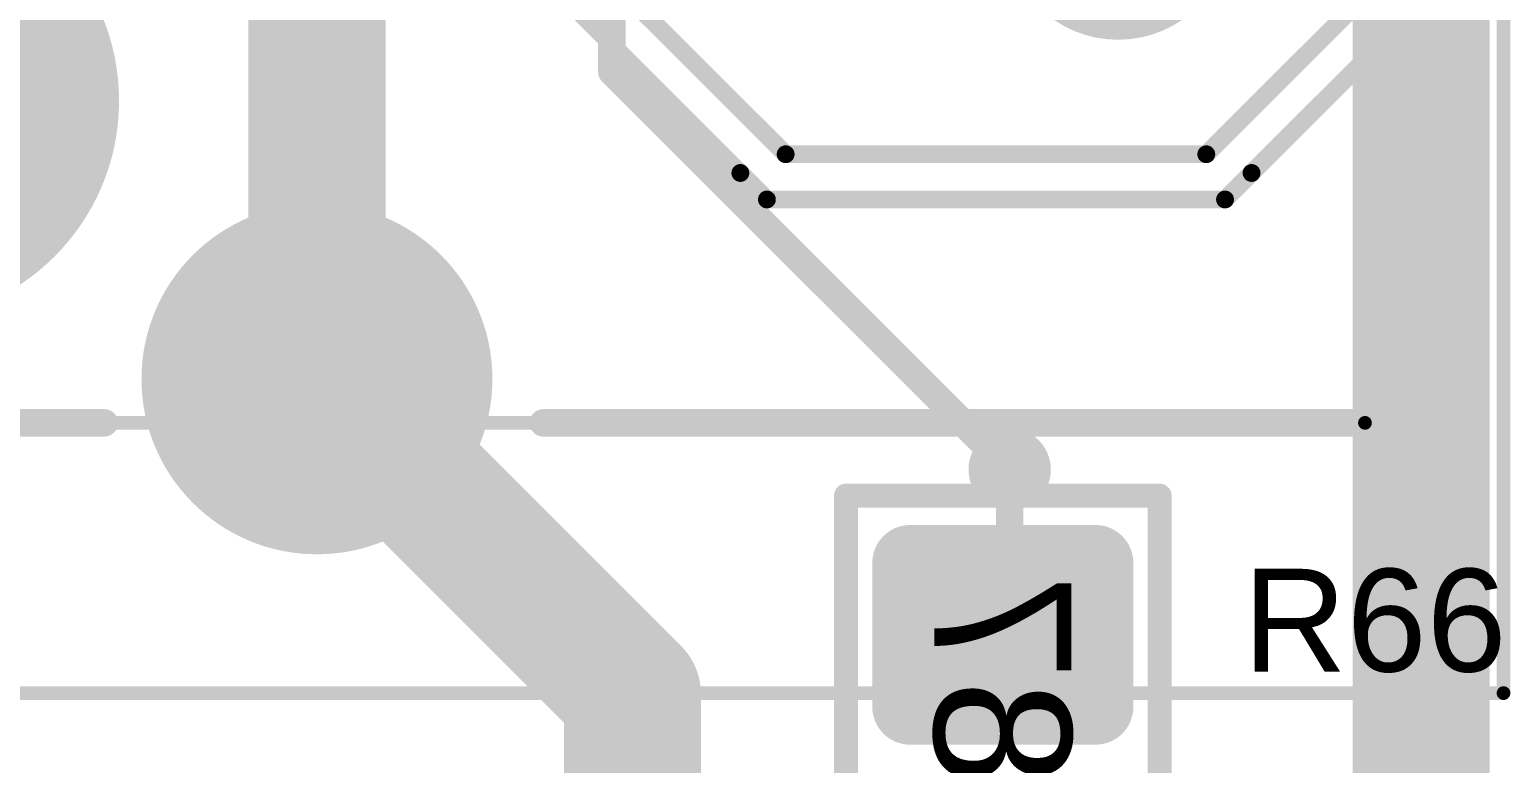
# Model space of a CAD drawing. Header units: inches. Extents: x -3 to 191, y -18 to 93.
# Drawn here: x 12.16 to 22.95, y 47.95 to 53.31 of the extents above; entities that cross this region are included whole.
import ezdxf

# ---------------------------------------------------------------- set-up
doc = ezdxf.new("R2010")
doc.units = ezdxf.units.IN
for name, color, linetype in [('Bottom Layer', 5, 'Continuous'), ('Bottom Paste', 16, 'Continuous'), ('Bottom Solder', 6, 'Continuous'), ('GND 1', 90, 'Continuous'), ('GND 2', 156, 'Continuous'), ('Mechanical 13', 56, 'Continuous'), ('Mechanical 15', 56, 'Continuous'), ('Mechanical 20', 56, 'Continuous'), ('Multi-Layer', 9, 'Continuous'), ('Pad Holes', 156, 'Continuous'), ('PWR', 16, 'Continuous'), ('Signal L4', 76, 'Continuous'), ('Top Layer', 1, 'Continuous'), ('Top Overlay', 2, 'Continuous'), ('Top Solder', 216, 'Continuous'), ('Via Holes', 16, 'Continuous')]:
    doc.layers.add(name, color=color, linetype=linetype)
doc.styles.add('Arial', font='', dxfattribs={"height": 0.2})
doc.styles.get('Arial').set_extended_font_data('Arial')

# ---------------------------------------------------------------- blocks, each defined once
blk = doc.blocks.new('SI60118F_1')
at = {"layer": 'Bottom Layer'}
h = blk.add_hatch(color=5, dxfattribs=at)
edge = h.paths.add_edge_path()
edge.add_arc((12.19000102, -3.300001019999999), 1.17749828, 0, 360)
at = {"layer": 'Bottom Solder'}
h = blk.add_hatch(color=6, dxfattribs=at)
edge = h.paths.add_edge_path()
edge.add_arc((8.889999999999999, 2.54), 0.8245983, 0, 360)
h = blk.add_hatch(color=6, dxfattribs=at)
edge = h.paths.add_edge_path()
edge.add_arc((12.19000102, -3.300001019999999), 1.27909828, 0, 360)
at = {"layer": 'GND 1'}
h = blk.add_hatch(color=90, dxfattribs=at)
edge = h.paths.add_edge_path()
edge.add_arc((12.19000102, -3.300001019999999), 1.17749828, 0, 360)
at = {"layer": 'GND 2'}
h = blk.add_hatch(color=156, dxfattribs=at)
edge = h.paths.add_edge_path()
edge.add_arc((12.19000102, -3.300001019999999), 1.17749828, 0, 360)
at = {"layer": 'Multi-Layer'}
h = blk.add_hatch(color=9, dxfattribs=at)
edge = h.paths.add_edge_path()
edge.add_arc((12.19000102, -3.300001019999999), 1.17749828, 0, 360)
at = {"layer": 'Pad Holes'}
h = blk.add_hatch(color=7, dxfattribs=at)
edge = h.paths.add_edge_path()
edge.add_arc((12.19000102, -3.300001019999999), 0.7849997, 0, 360)
h = blk.add_hatch(color=7, dxfattribs=at)
edge = h.paths.add_edge_path()
edge.add_arc((10.16, -6.35), 1.60749996, 0, 360)
at = {"layer": 'PWR'}
h = blk.add_hatch(color=16, dxfattribs=at)
edge = h.paths.add_edge_path()
edge.add_arc((12.19000102, -3.300001019999999), 1.17749828, 0, 360)
at = {"layer": 'Signal L4'}
h = blk.add_hatch(color=76, dxfattribs=at)
edge = h.paths.add_edge_path()
edge.add_arc((12.19000102, -3.300001019999999), 1.17749828, 0, 360)
at = {"layer": 'Top Layer'}
h = blk.add_hatch(color=1, dxfattribs=at)
edge = h.paths.add_edge_path()
edge.add_arc((12.19000102, -3.300001019999999), 1.17749828, 0, 360)
at = {"layer": 'Top Solder'}
h = blk.add_hatch(color=216, dxfattribs=at)
edge = h.paths.add_edge_path()
edge.add_arc((8.889999999999999, 2.54), 0.8245983, 0, 360)
h = blk.add_hatch(color=216, dxfattribs=at)
edge = h.paths.add_edge_path()
edge.add_arc((12.19000102, -3.300001019999999), 1.27909828, 0, 360)
at = {"layer": 'Mechanical 15'}
for points in [[(12.51000038, 4.339998939999999, 0.0999998, 0.0999998, 0), (-3.62000038, 4.339998939999999, 0.0999998, 0.0999998, 0)], [(12.51000038, -17.25000106, 0.0999998, 0.0999998, 0), (12.51000038, 4.339998939999999, 0.0999998, 0.0999998, 0)]]:
    blk.add_lwpolyline(points, format="xyseb", dxfattribs=at)
blk.add_lwpolyline([(12.4850017, 4.339998939999999, 0.0499999, 0.0499999, 1), (12.53499906, 4.339998939999999, 0.0499999, 0.0499999, 1)], format="xyseb", close=True, dxfattribs=at)
blk.add_lwpolyline([(12.4850017, 4.339998939999999, 0.0499999, 0.0499999, 1), (12.53499906, 4.339998939999999, 0.0499999, 0.0499999, 1)], format="xyseb", close=True, dxfattribs=at)
at = {"layer": 'Mechanical 20'}
for points in [[(14.4820005, 5.34999946, 0.0999998, 0.0999998, 0), (-5.5920005, 5.34999946, 0.0999998, 0.0999998, 0)], [(14.4820005, -18.24999906, 0.0999998, 0.0999998, 0), (14.4820005, 5.34999946, 0.0999998, 0.0999998, 0)]]:
    blk.add_lwpolyline(points, format="xyseb", dxfattribs=at)
blk.add_lwpolyline([(14.45700182, 5.34999946, 0.0499999, 0.0499999, 1), (14.50699918, 5.34999946, 0.0499999, 0.0499999, 1)], format="xyseb", close=True, dxfattribs=at)
blk.add_lwpolyline([(14.45700182, 5.34999946, 0.0499999, 0.0499999, 1), (14.50699918, 5.34999946, 0.0499999, 0.0499999, 1)], format="xyseb", close=True, dxfattribs=at)
at = {"layer": 'Top Overlay'}
for points in [[(12.51000038, 4.349998919999999, 0.1999996, 0.1999996, 0), (-3.62000038, 4.349998919999999, 0.1999996, 0.1999996, 0)], [(12.51000038, -1.64999924, 0.1999996, 0.1999996, 0), (12.51000038, 4.349998919999999, 0.1999996, 0.1999996, 0)], [(12.51000038, -17.25000106, 0.1999996, 0.1999996, 0), (12.51000038, -4.85000046, 0.1999996, 0.1999996, 0)]]:
    blk.add_lwpolyline(points, format="xyseb", dxfattribs=at)
for points in [[(12.46000048, 4.349998919999999, 0.0999998, 0.0999998, 1), (12.56000028, 4.349998919999999, 0.0999998, 0.0999998, 1)], [(12.46000048, 4.349998919999999, 0.0999998, 0.0999998, 1), (12.56000028, 4.349998919999999, 0.0999998, 0.0999998, 1)], [(12.46000048, -1.64999924, 0.0999998, 0.0999998, 1), (12.56000028, -1.64999924, 0.0999998, 0.0999998, 1)], [(12.46000048, -4.85000046, 0.0999998, 0.0999998, 1), (12.56000028, -4.85000046, 0.0999998, 0.0999998, 1)]]:
    blk.add_lwpolyline(points, format="xyseb", close=True, dxfattribs=at)
blk = doc.blocks.new('CAP_0805_B_60')
at = {"layer": 'Bottom Layer'}
h = blk.add_hatch(color=5, dxfattribs=at)
edge = h.paths.add_edge_path()
edge.add_arc((-1.66799895, 0.67499865), 0.17500092, 90, 180)
edge.add_line((-1.84299987, 0.67499865), (-1.84299987, -0.67499865))
edge.add_arc((-1.66799895, -0.67499865), 0.17500092, 180, 270)
edge.add_line((-1.66799895, -0.84999957), (-0.6180010500000002, -0.84999957))
edge.add_arc((-0.61800105, -0.67499865), 0.17500092, 270, 360)
edge.add_line((-0.44300013, -0.67499865), (-0.44300013, 0.67499865))
edge.add_arc((-0.61800105, 0.67499865), 0.17500092, 0, 90)
edge.add_line((-0.61800105, 0.84999957), (-1.66799895, 0.84999957))
h = blk.add_hatch(color=5, dxfattribs=at)
edge = h.paths.add_edge_path()
edge.add_arc((0.61800105, 0.67499865), 0.17500092, 90, 180)
edge.add_line((0.44300013, 0.67499865), (0.44300013, -0.67499865))
edge.add_arc((0.61800105, -0.67499865), 0.17500092, 180, 270)
edge.add_line((0.61800105, -0.84999957), (1.66799895, -0.84999957))
edge.add_arc((1.66799895, -0.67499865), 0.17500092, 270, 360)
edge.add_line((1.84299987, -0.67499865), (1.84299987, 0.67499865))
edge.add_arc((1.66799895, 0.67499865), 0.17500092, 0, 90)
edge.add_line((1.66799895, 0.84999957), (0.6180010500000002, 0.84999957))
at = {"layer": 'Bottom Paste'}
h = blk.add_hatch(color=16, dxfattribs=at)
edge = h.paths.add_edge_path()
edge.add_arc((-1.66799895, 0.67499865), 0.17500092, 90, 180)
edge.add_line((-1.84299987, 0.67499865), (-1.84299987, -0.67499865))
edge.add_arc((-1.66799895, -0.67499865), 0.17500092, 180, 270)
edge.add_line((-1.66799895, -0.84999957), (-0.6180010500000002, -0.84999957))
edge.add_arc((-0.61800105, -0.67499865), 0.17500092, 270, 360)
edge.add_line((-0.44300013, -0.67499865), (-0.44300013, 0.67499865))
edge.add_arc((-0.61800105, 0.67499865), 0.17500092, 0, 90)
edge.add_line((-0.61800105, 0.84999957), (-1.66799895, 0.84999957))
h = blk.add_hatch(color=16, dxfattribs=at)
edge = h.paths.add_edge_path()
edge.add_arc((0.61800105, 0.67499865), 0.17500092, 90, 180)
edge.add_line((0.44300013, 0.67499865), (0.44300013, -0.67499865))
edge.add_arc((0.61800105, -0.67499865), 0.17500092, 180, 270)
edge.add_line((0.61800105, -0.84999957), (1.66799895, -0.84999957))
edge.add_arc((1.66799895, -0.67499865), 0.17500092, 270, 360)
edge.add_line((1.84299987, -0.67499865), (1.84299987, 0.67499865))
edge.add_arc((1.66799895, 0.67499865), 0.17500092, 0, 90)
edge.add_line((1.66799895, 0.84999957), (0.6180010500000002, 0.84999957))
at = {"layer": 'Bottom Solder'}
h = blk.add_hatch(color=6, dxfattribs=at)
edge = h.paths.add_edge_path()
edge.add_arc((-1.66799895, 0.67499865), 0.2766009199999999, 90, 180)
edge.add_line((-1.94459987, 0.67499865), (-1.94459987, -0.67499865))
edge.add_arc((-1.66799895, -0.67499865), 0.2766009199999999, 180, 270)
edge.add_line((-1.66799895, -0.95159957), (-0.6180010500000002, -0.95159957))
edge.add_arc((-0.61800105, -0.67499865), 0.2766009199999999, 270, 360)
edge.add_line((-0.34140013, -0.67499865), (-0.34140013, 0.67499865))
edge.add_arc((-0.61800105, 0.67499865), 0.2766009199999999, 0, 90)
edge.add_line((-0.61800105, 0.95159957), (-1.66799895, 0.95159957))
h = blk.add_hatch(color=6, dxfattribs=at)
edge = h.paths.add_edge_path()
edge.add_arc((0.61800105, 0.67499865), 0.2766009199999999, 90, 180)
edge.add_line((0.34140013, 0.67499865), (0.34140013, -0.67499865))
edge.add_arc((0.61800105, -0.67499865), 0.2766009199999999, 180, 270)
edge.add_line((0.61800105, -0.95159957), (1.66799895, -0.95159957))
edge.add_arc((1.66799895, -0.67499865), 0.2766009199999999, 270, 360)
edge.add_line((1.94459987, -0.67499865), (1.94459987, 0.67499865))
edge.add_arc((1.66799895, 0.67499865), 0.2766009199999999, 0, 90)
edge.add_line((1.66799895, 0.95159957), (0.6180010500000002, 0.95159957))
at = {"layer": 'Mechanical 13'}
for points in [[(-2.159, 1.143, 0.17500092, 0.17500092, 0), (2.159, 1.143, 0.17500092, 0.17500092, 0)], [(-2.159, 1.143, 0.17500092, 0.17500092, 0), (-2.159, -1.143, 0.17500092, 0.17500092, 0)], [(2.159, 1.143, 0.17500092, 0.17500092, 0), (2.159, -1.143, 0.17500092, 0.17500092, 0)], [(-2.159, -1.143, 0.17500092, 0.17500092, 0), (2.159, -1.143, 0.17500092, 0.17500092, 0)]]:
    blk.add_lwpolyline(points, format="xyseb", dxfattribs=at)
for points in [[(-2.20274896, 1.143, 0.08750045999999999, 0.08750045999999999, 1), (-2.11525104, 1.143, 0.08750045999999999, 0.08750045999999999, 1)], [(-2.20274896, 1.143, 0.08750045999999999, 0.08750045999999999, 1), (-2.11525104, 1.143, 0.08750045999999999, 0.08750045999999999, 1)], [(2.11525104, 1.143, 0.08750045999999999, 0.08750045999999999, 1), (2.20274896, 1.143, 0.08750045999999999, 0.08750045999999999, 1)], [(2.11525104, 1.143, 0.08750045999999999, 0.08750045999999999, 1), (2.20274896, 1.143, 0.08750045999999999, 0.08750045999999999, 1)], [(-2.20274896, -1.143, 0.08750045999999999, 0.08750045999999999, 1), (-2.11525104, -1.143, 0.08750045999999999, 0.08750045999999999, 1)], [(-2.20274896, -1.143, 0.08750045999999999, 0.08750045999999999, 1), (-2.11525104, -1.143, 0.08750045999999999, 0.08750045999999999, 1)], [(2.11525104, -1.143, 0.08750045999999999, 0.08750045999999999, 1), (2.20274896, -1.143, 0.08750045999999999, 0.08750045999999999, 1)], [(2.11525104, -1.143, 0.08750045999999999, 0.08750045999999999, 1), (2.20274896, -1.143, 0.08750045999999999, 0.08750045999999999, 1)]]:
    blk.add_lwpolyline(points, format="xyseb", close=True, dxfattribs=at)
at = {"layer": 'Mechanical 13', "style": 'Arial', "text_generation_flag": 2}
blk.add_text('C187', height=1.00000054, rotation=180, dxfattribs=at).set_placement((-1.74943516, 0.49983898))

msp = doc.modelspace()

# ---------------------------------------------------------------- hatches: boundary and pattern name
at = {"layer": 'Bottom Layer'}
h = msp.add_hatch(color=5, dxfattribs=at)
edge = h.paths.add_edge_path()
edge.add_arc((19.2999995, 50.09999886), 0.2999994, 0, 360)
at = {"layer": 'GND 1'}
h = msp.add_hatch(color=90, dxfattribs=at)
edge = h.paths.add_edge_path()
edge.add_arc((19.2999995, 50.09999886), 0.2999994, 0, 360)
at = {"layer": 'GND 2'}
h = msp.add_hatch(color=156, dxfattribs=at)
edge = h.paths.add_edge_path()
edge.add_arc((19.2999995, 50.09999886), 0.2999994, 0, 360)
at = {"layer": 'PWR'}
h = msp.add_hatch(color=16, dxfattribs=at)
edge = h.paths.add_edge_path()
edge.add_arc((19.2999995, 50.09999886), 0.2999994, 0, 360)
at = {"layer": 'Signal L4'}
h = msp.add_hatch(color=76, dxfattribs=at)
edge = h.paths.add_edge_path()
edge.add_arc((19.2999995, 50.09999886), 0.2999994, 0, 360)
at = {"layer": 'Top Layer'}
h = msp.add_hatch(color=1, dxfattribs=at)
edge = h.paths.add_edge_path()
edge.add_arc((19.2999995, 50.09999886), 0.2999994, 0, 360)
at = {"layer": 'Via Holes'}
h = msp.add_hatch(color=7, dxfattribs=at)
edge = h.paths.add_edge_path()
edge.add_arc((19.2999995, 50.09999886), 0.1499997, 0, 360)

# ---------------------------------------------------------------- linework, layer by layer
at = {"layer": 'Bottom Layer'}
for points in [[(20.73311322, 52.40000188, 0.13013944, 0.13013944, 0), (22.59999798, 54.26688664, 0.13013944, 0.13013944, 0)], [(16.00000356, 54.06688449999999, 0.13013944, 0.13013944, 0), (17.66688618, 52.40000188, 0.13013944, 0.13013944, 0)], [(21.06325226, 52.2632559, 0.13013944, 0.13013944, 0), (22.73674396, 53.9367476, 0.13013944, 0.13013944, 0)], [(15.86325758, 53.73674545999999, 0.13013944, 0.13013944, 0), (17.33674714, 52.2632559, 0.13013944, 0.13013944, 0)], [(17.66688618, 52.39999934, 0.13013944, 0.13013944, 0), (17.66688618, 52.40000188, 0.13013944, 0.13013944, 0)], [(17.66688618, 52.39999934, 0.13013944, 0.13013944, 0), (20.73311322, 52.39999934, 0.13013944, 0.13013944, 0)], [(20.73311322, 52.39999934, 0.13013944, 0.13013944, 0), (20.73311322, 52.40000188, 0.13013944, 0.13013944, 0)], [(17.33674714, 52.26325335999999, 0.13013944, 0.13013944, 0), (17.33674714, 52.2632559, 0.13013944, 0.13013944, 0)], [(17.33674714, 52.26325335999999, 0.13013944, 0.13013944, 0), (17.5301402, 52.06986029999999, 0.13013944, 0.13013944, 0)], [(20.8698592, 52.06986029999999, 0.13013944, 0.13013944, 0), (21.06325226, 52.26325335999999, 0.13013944, 0.13013944, 0)], [(21.06325226, 52.26325335999999, 0.13013944, 0.13013944, 0), (21.06325226, 52.2632559, 0.13013944, 0.13013944, 0)], [(17.5301402, 52.06986029999999, 0.13013944, 0.13013944, 0), (20.8698592, 52.06986029999999, 0.13013944, 0.13013944, 0)], [(14.24999944, 50.75999753999999, 1.00000054, 1.00000054, 0), (16.54999992, 48.45999706, 1.00000054, 1.00000054, 0)], [(19.2999995, 48.94300092, 0.1999996, 0.1999996, 0), (19.2999995, 50.09999886, 0.1999996, 0.1999996, 0)], [(19.2499996, 48.89300102, 0.1999996, 0.1999996, 0), (19.2999995, 48.94300092, 0.1999996, 0.1999996, 0)], [(16.54999992, 46.60000078, 1.00000054, 1.00000054, 0), (16.54999992, 48.45999706, 1.00000054, 1.00000054, 0)]]:
    msp.add_lwpolyline(points, format="xyseb", dxfattribs=at)
for points in [[(17.63435132, 52.40000188, 0.06506972, 0.06506972, 1), (17.69942104, 52.40000188, 0.06506972, 0.06506972, 1)], [(17.63435132, 52.40000188, 0.06506972, 0.06506972, 1), (17.69942104, 52.40000188, 0.06506972, 0.06506972, 1)], [(17.63435132, 52.39999934, 0.06506972, 0.06506972, 1), (17.69942104, 52.39999934, 0.06506972, 0.06506972, 1)], [(17.63435132, 52.39999934, 0.06506972, 0.06506972, 1), (17.69942104, 52.39999934, 0.06506972, 0.06506972, 1)], [(20.70057836, 52.40000188, 0.06506972, 0.06506972, 1), (20.76564808, 52.40000188, 0.06506972, 0.06506972, 1)], [(20.70057836, 52.40000188, 0.06506972, 0.06506972, 1), (20.76564808, 52.40000188, 0.06506972, 0.06506972, 1)], [(20.70057836, 52.39999934, 0.06506972, 0.06506972, 1), (20.76564808, 52.39999934, 0.06506972, 0.06506972, 1)], [(20.70057836, 52.39999934, 0.06506972, 0.06506972, 1), (20.76564808, 52.39999934, 0.06506972, 0.06506972, 1)], [(17.30421228, 52.2632559, 0.06506972, 0.06506972, 1), (17.369282, 52.2632559, 0.06506972, 0.06506972, 1)], [(17.30421228, 52.2632559, 0.06506972, 0.06506972, 1), (17.369282, 52.2632559, 0.06506972, 0.06506972, 1)], [(17.30421228, 52.26325335999999, 0.06506972, 0.06506972, 1), (17.369282, 52.26325335999999, 0.06506972, 0.06506972, 1)], [(17.30421228, 52.26325335999999, 0.06506972, 0.06506972, 1), (17.369282, 52.26325335999999, 0.06506972, 0.06506972, 1)], [(21.0307174, 52.2632559, 0.06506972, 0.06506972, 1), (21.09578712, 52.2632559, 0.06506972, 0.06506972, 1)], [(21.0307174, 52.2632559, 0.06506972, 0.06506972, 1), (21.09578712, 52.2632559, 0.06506972, 0.06506972, 1)], [(21.0307174, 52.26325335999999, 0.06506972, 0.06506972, 1), (21.09578712, 52.26325335999999, 0.06506972, 0.06506972, 1)], [(21.0307174, 52.26325335999999, 0.06506972, 0.06506972, 1), (21.09578712, 52.26325335999999, 0.06506972, 0.06506972, 1)], [(17.49760534, 52.06986029999999, 0.06506972, 0.06506972, 1), (17.56267506, 52.06986029999999, 0.06506972, 0.06506972, 1)], [(17.49760534, 52.06986029999999, 0.06506972, 0.06506972, 1), (17.56267506, 52.06986029999999, 0.06506972, 0.06506972, 1)], [(20.83732434, 52.06986029999999, 0.06506972, 0.06506972, 1), (20.90239406, 52.06986029999999, 0.06506972, 0.06506972, 1)], [(20.83732434, 52.06986029999999, 0.06506972, 0.06506972, 1), (20.90239406, 52.06986029999999, 0.06506972, 0.06506972, 1)], [(13.99999994, 50.75999753999999, 0.499999, 0.499999, 1), (14.49999894, 50.75999753999999, 0.499999, 0.499999, 1)], [(19.2499996, 50.09999886, 0.0999998, 0.0999998, 1), (19.3499994, 50.09999886, 0.0999998, 0.0999998, 1)], [(19.2499996, 48.94300092, 0.0999998, 0.0999998, 1), (19.3499994, 48.94300092, 0.0999998, 0.0999998, 1)], [(19.2499996, 48.94300092, 0.0999998, 0.0999998, 1), (19.3499994, 48.94300092, 0.0999998, 0.0999998, 1)], [(16.30000042, 48.45999706, 0.499999, 0.499999, 1), (16.79999942, 48.45999706, 0.499999, 0.499999, 1)], [(16.30000042, 48.45999706, 0.499999, 0.499999, 1), (16.79999942, 48.45999706, 0.499999, 0.499999, 1)], [(19.1999997, 48.89300102, 0.0999998, 0.0999998, 1), (19.2999995, 48.89300102, 0.0999998, 0.0999998, 1)]]:
    msp.add_lwpolyline(points, format="xyseb", close=True, dxfattribs=at)
at = {"layer": 'Signal L4'}
for points in [[(16.40000022, 52.99999814, 0.1999996, 0.1999996, 0), (16.40000022, 56.71999832, 0.1999996, 0.1999996, 0)], [(16.40000022, 52.99999814, 0.1999996, 0.1999996, 0), (19.2999995, 50.09999886, 0.1999996, 0.1999996, 0)]]:
    msp.add_lwpolyline(points, format="xyseb", dxfattribs=at)
for points in [[(16.35000032, 52.99999814, 0.0999998, 0.0999998, 1), (16.45000012, 52.99999814, 0.0999998, 0.0999998, 1)], [(16.35000032, 52.99999814, 0.0999998, 0.0999998, 1), (16.45000012, 52.99999814, 0.0999998, 0.0999998, 1)], [(19.2499996, 50.09999886, 0.0999998, 0.0999998, 1), (19.3499994, 50.09999886, 0.0999998, 0.0999998, 1)]]:
    msp.add_lwpolyline(points, format="xyseb", close=True, dxfattribs=at)
at = {"layer": 'Top Layer'}
for points in [[(14.24999944, 50.75999753999999, 1.00000054, 1.00000054, 0), (14.24999944, 66.24999958, 1.00000054, 1.00000054, 0)], [(22.30000112, 47.29999938, 1.00000054, 1.00000054, 0), (22.30000112, 64.60000034, 1.00000054, 1.00000054, 0)]]:
    msp.add_lwpolyline(points, format="xyseb", dxfattribs=at)
msp.add_lwpolyline([(13.99999994, 50.75999753999999, 0.499999, 0.499999, 1), (14.49999894, 50.75999753999999, 0.499999, 0.499999, 1)], format="xyseb", close=True, dxfattribs=at)

# ---------------------------------------------------------------- block references
for name, p, rotation in [('SI60118F_1', (17.55000046, 62.94999856), 270), ('CAP_0805_B_60', (19.2499996, 47.75000101999999), 90)]:
    msp.add_blockref(name, p, dxfattribs=dict(rotation=rotation))

# ---------------------------------------------------------------- texts
at = {"layer": 'Top Overlay', "style": 'Arial'}
msp.add_text('R66', height=0.75000104, dxfattribs=at).set_placement((21.00032122, 48.62510722))

doc.saveas('drawing.dxf')
